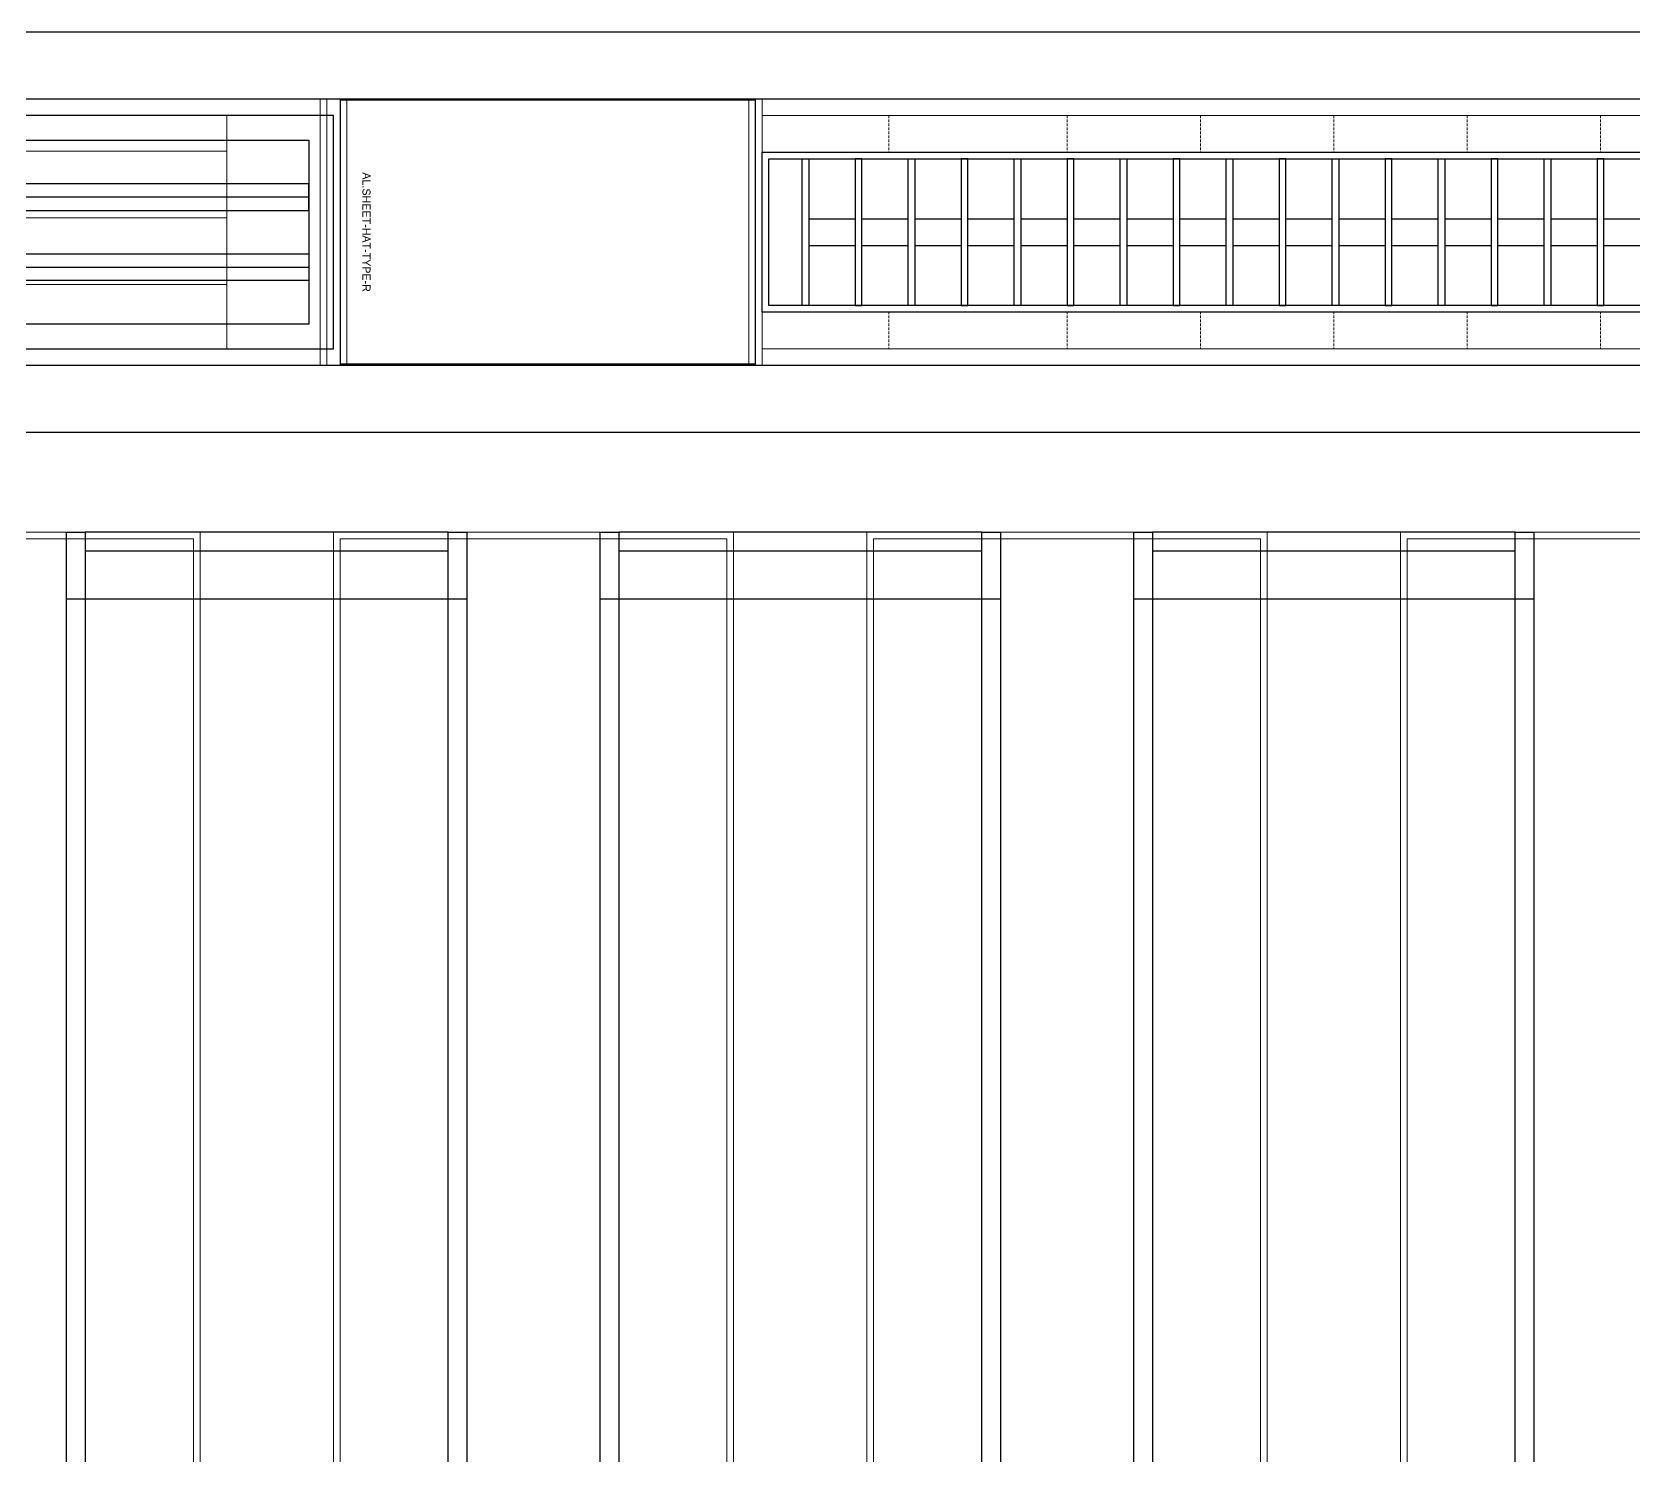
# Model space of a CAD drawing. Header units: millimetres. Extents: x 813027 to 1148939, y -931049 to -10.
# Drawn here: x 895964 to 897165, y -112903 to -111835 of the extents above; entities that cross this region are included whole.
import ezdxf
from ezdxf.enums import TextEntityAlignment as Align

# ---------------------------------------------------------------- set-up
doc = ezdxf.new("R2010")
doc.units = ezdxf.units.MM
doc.linetypes.add('DPA_Hidden 50', pattern=[3, 2, -1])
for name, color, linetype in [('000 - WIPEOUT', 250, 'Continuous'), ('001 - ASCESSORIES', 1, 'Continuous'), ('A04_TUBE SERIES', 2, 'Continuous'), ('A11_ALU.SOLID SHEET', 7, 'Continuous')]:
    doc.layers.add(name, color=color, linetype=linetype)
doc.layers.add('A-GLAZ-CURT', color=2, linetype='Continuous', lineweight=9)

# ---------------------------------------------------------------- blocks, each defined once
blk = doc.blocks.new('DPA_CP_Metal Ceiling Panel - Vertical Panel with Gap-13988918-4160 - LOWER PLATFORM LEVEL - REFLECTED CEILING GENERAL PLAN')
at = {"layer": 'A-GLAZ-CURT'}
for p, q in [((994596.3, -114111.8), (994596.3, -112211.8)), ((994596.3, -112211.8), (994896.3, -112211.8)), ((994596.3, -114111.8), (994596.3, -112211.8)), ((994596.3, -112211.8), (994896.3, -112211.8)), ((994896.3, -112211.8), (994596.3, -112211.8)), ((994596.3, -112211.8), (994596.3, -114111.8)), ((994896.3, -112211.8), (994596.3, -112211.8)), ((994596.3, -112211.8), (994596.3, -114111.8)), ((994596.3, -114111.8), (994596.3, -112211.8)), ((994596.3, -112211.8), (994896.3, -112211.8)), ((994896.3, -114111.8), (994896.3, -112211.8)), ((994896.3, -112211.8), (994896.3, -114111.8)), ((994896.3, -114111.8), (994896.3, -112211.8)), ((994896.3, -114111.8), (994896.3, -112211.8)), ((994896.3, -112211.8), (994896.3, -114111.8)), ((994601.3, -114106.8), (994601.3, -112216.8)), ((994601.3, -112216.8), (994891.3, -112216.8)), ((994891.3, -112216.8), (994891.3, -114106.8)), ((994596.3, -114111.8), (994896.3, -114111.8)), ((994896.3, -114111.8), (994596.3, -114111.8)), ((994596.3, -114111.8), (994896.3, -114111.8)), ((994596.3, -114111.8), (994896.3, -114111.8)), ((994896.3, -114111.8), (994596.3, -114111.8)), ((994601.3, -114106.8), (994891.3, -114106.8))]:
    blk.add_line(p, q, dxfattribs=at)
blk = doc.blocks.new('DPA_CP_Metal Ceiling Luminaire1 - Linear Luminaire 2-14739897-4160 - LOWER PLATFORM LEVEL - REFLECTED CEILING GENERAL PLAN')
at = {"layer": 'A-GLAZ-CURT'}
for p, q in [((901767.8, -114474.3), (901767.8, -114199.3)), ((901767.8, -114199.3), (903024.8, -114199.3)), ((901767.8, -114199.3), (901767.8, -114474.3)), ((903024.8, -114199.3), (901767.8, -114199.3)), ((901767.8, -114199.3), (903024.8, -114199.3)), ((901767.8, -114249.3), (901767.8, -114474.3)), ((901767.8, -114249.3), (903024.8, -114249.3)), ((901767.8, -114424.3), (903024.8, -114424.3)), ((903024.8, -114474.3), (901767.8, -114474.3)), ((903024.8, -114474.3), (901767.8, -114474.3)), ((901767.8, -114474.3), (903024.8, -114474.3))]:
    blk.add_line(p, q, dxfattribs=at)
at = {"layer": 'A-GLAZ-CURT', "linetype": 'DPA_Hidden 50'}
for p, q in [((901862.8, -114249.3), (901862.8, -114424.3)), ((901996.3, -114249.3), (901996.3, -114424.3)), ((902096.3, -114249.3), (902096.3, -114424.3)), ((902196.3, -114249.3), (902196.3, -114424.3)), ((902296.3, -114249.3), (902296.3, -114424.3)), ((902396.3, -114249.3), (902396.3, -114424.3))]:
    blk.add_line(p, q, dxfattribs=at)
blk = doc.blocks.new('DPA_CP_Metal Ceiling Panel - Horizontal with Gap-20308794-4160 - LOWER PLATFORM LEVEL - REFLECTED CEILING GENERAL PLAN')
at = {"layer": 'A-GLAZ-CURT'}
for p, q in [((910201.3, -109924.3), (910201.3, -109649.3)), ((910201.3, -109649.3), (910512.8, -109649.3)), ((910201.3, -109924.3), (910201.3, -109649.3)), ((910201.3, -109649.3), (910512.8, -109649.3)), ((910512.8, -109649.3), (910201.3, -109649.3)), ((910201.3, -109649.3), (910201.3, -109924.3)), ((910512.8, -109649.3), (910201.3, -109649.3)), ((910201.3, -109649.3), (910201.3, -109924.3)), ((910201.3, -109924.3), (910201.3, -109649.3)), ((910201.3, -109649.3), (910512.8, -109649.3)), ((910206.3, -109919.3), (910206.3, -109654.3)), ((910206.3, -109654.3), (910507.8, -109654.3)), ((910507.8, -109654.3), (910507.8, -109919.3)), ((910512.8, -109924.3), (910512.8, -109649.3)), ((910512.8, -109649.3), (910512.8, -109924.3)), ((910512.8, -109924.3), (910512.8, -109649.3)), ((910512.8, -109924.3), (910512.8, -109649.3)), ((910512.8, -109649.3), (910512.8, -109924.3)), ((910206.3, -109919.3), (910507.8, -109919.3)), ((910201.3, -109924.3), (910512.8, -109924.3)), ((910512.8, -109924.3), (910201.3, -109924.3)), ((910201.3, -109924.3), (910512.8, -109924.3)), ((910201.3, -109924.3), (910512.8, -109924.3)), ((910512.8, -109924.3), (910201.3, -109924.3))]:
    blk.add_line(p, q, dxfattribs=at)
blk = doc.blocks.new('DPA_CP_Metal Ceiling Air Supply - Linear Diffuser Air Supply-14762131-4160 - LOWER PLATFORM LEVEL - REFLECTED CEILING GENERAL PLAN')
at = {"layer": 'A-GLAZ-CURT'}
h = blk.add_hatch(dxfattribs=at)
h.set_pattern_fill('FP_13', color=256, style=0, pattern_type=2)
h.set_pattern_definition([(180, (909396.33, -109824.28), (6e-15, 50), [])])
h.paths.add_polyline_path([(908676.3, -109874.3), (910116.3, -109874.3), (910116.3, -109699.3), (908676.3, -109699.3)])
for p, q in [((908601.3, -109649.3), (910191.3, -109649.3)), ((908601.3, -109649.3), (910191.3, -109649.3)), ((910191.3, -109649.3), (908601.3, -109649.3)), ((910191.3, -109649.3), (908601.3, -109649.3)), ((908601.3, -109649.3), (910191.3, -109649.3)), ((908606.3, -109654.3), (910186.3, -109654.3)), ((910186.3, -109654.3), (910186.3, -109919.3)), ((910191.3, -109924.3), (910191.3, -109649.3)), ((910191.3, -109649.3), (910191.3, -109924.3)), ((910191.3, -109924.3), (910191.3, -109649.3)), ((910191.3, -109924.3), (910191.3, -109649.3)), ((910191.3, -109649.3), (910191.3, -109924.3)), ((910116.3, -109699.3), (908676.3, -109699.3)), ((908676.3, -109699.3), (910116.3, -109699.3)), ((908676.3, -109699.3), (910116.3, -109699.3)), ((910116.3, -109699.3), (908676.3, -109699.3)), ((910116.3, -109874.3), (910116.3, -109699.3)), ((910116.3, -109699.3), (910116.3, -109874.3)), ((910116.3, -109699.3), (910116.3, -109874.3)), ((910116.3, -109874.3), (910116.3, -109699.3)), ((908676.3, -109874.3), (910116.3, -109874.3)), ((910116.3, -109874.3), (908676.3, -109874.3)), ((910116.3, -109874.3), (908676.3, -109874.3)), ((908676.3, -109874.3), (910116.3, -109874.3)), ((908606.3, -109919.3), (910186.3, -109919.3)), ((908601.3, -109924.3), (910191.3, -109924.3)), ((910191.3, -109924.3), (908601.3, -109924.3)), ((908601.3, -109924.3), (910191.3, -109924.3)), ((908601.3, -109924.3), (910191.3, -109924.3)), ((910191.3, -109924.3), (908601.3, -109924.3))]:
    blk.add_line(p, q, dxfattribs=at)
blk = doc.blocks.new('C-2-PP21-AR-4160-01-B_20250829-084021_EXCL')
at = {"layer": 'A-GLAZ-CURT'}
for name, p in [('DPA_CP_Metal Ceiling Air Supply - Linear Diffuser Air Supply-14762131-4160 - LOWER PLATFORM LEVEL - REFLECTED CEILING GENERAL PLAN', (-1061096.3, 103141.8)), ('DPA_CP_Metal Ceiling Panel - Horizontal with Gap-20308794-4160 - LOWER PLATFORM LEVEL - REFLECTED CEILING GENERAL PLAN', (-1061096.3, 103141.8)), ('DPA_CP_Metal Ceiling Luminaire1 - Linear Luminaire 2-14739897-4160 - LOWER PLATFORM LEVEL - REFLECTED CEILING GENERAL PLAN', (-1052346.3, 107691.8))]:
    blk.add_blockref(name, p, dxfattribs=at)
at = {"layer": 'A-GLAZ-CURT', "rotation": 180}
for p in [(843596.3, -120981.8), (843996.3, -120981.8), (844396.3, -120981.8), (844796.3, -120981.8)]:
    blk.add_blockref('DPA_CP_Metal Ceiling Panel - Vertical Panel with Gap-13988918-4160 - LOWER PLATFORM LEVEL - REFLECTED CEILING GENERAL PLAN', p, dxfattribs=at)
blk = doc.blocks.new('*U488')
at = {"layer": 'A11_ALU.SOLID SHEET', "color": 0}
blk.add_lwpolyline([(311.5, -98.8), (311.5, 98.8), (0, 98.8), (0, -98.8)], close=True, dxfattribs=at)
at = {"layer": 'Defpoints', "color": 250}
blk.add_point((0, 0), dxfattribs=at)
blk.add_text('AL.SHEET-HAT-TYPE-R', height=6, rotation=270, dxfattribs=at).set_placement((15, 0), align=Align.BOTTOM_CENTER)
blk = doc.blocks.new('*U485')
at = {"color": 1}
blk.add_wipeout([(628.5, -60), (-628.5, -60), (-628.5, 60), (628.5, 60)], dxfattribs=at).dxf.layer = '000 - WIPEOUT'
at = {"layer": '001 - ASCESSORIES', "color": 0}
blk.add_lwpolyline([(628.5, -60), (-628.5, -60), (-628.5, 60), (628.5, 60)], close=True, dxfattribs=at)
at = {"layer": '001 - ASCESSORIES'}
for points in [[(623.5, -55), (-623.5, -55), (-623.5, 55), (623.5, 55)], [(-593.5, -55), (-598.5, -55), (-598.5, 55), (-593.5, 55)], [(-558.8, -55), (-553.8, -55), (-553.8, 55), (-558.8, 55)], [(-514, -55), (-519, -55), (-519, 55), (-514, 55)], [(-479.3, -55), (-474.3, -55), (-474.3, 55), (-479.3, 55)], [(-434.6, -55), (-439.6, -55), (-439.6, 55), (-434.6, 55)], [(-399.8, -55), (-394.8, -55), (-394.8, 55), (-399.8, 55)], [(-355.1, -55), (-360.1, -55), (-360.1, 55), (-355.1, 55)], [(-320.4, -55), (-315.4, -55), (-315.4, 55), (-320.4, 55)], [(-275.6, -55), (-280.6, -55), (-280.6, 55), (-275.6, 55)], [(-240.9, -55), (-235.9, -55), (-235.9, 55), (-240.9, 55)], [(-196.2, -55), (-201.2, -55), (-201.2, 55), (-196.2, 55)], [(-161.4, -55), (-156.4, -55), (-156.4, 55), (-161.4, 55)], [(-116.7, -55), (-121.7, -55), (-121.7, 55), (-116.7, 55)], [(-82, -55), (-77, -55), (-77, 55), (-82, 55)], [(-37.2, -55), (-42.2, -55), (-42.2, 55), (-37.2, 55)], [(-2.5, -55), (2.5, -55), (2.5, 55), (-2.5, 55)]]:
    blk.add_lwpolyline(points, close=True, dxfattribs=at)
for points in [[(-593.5, 10), (-558.8, 10)], [(-553.8, 10), (-519, 10)], [(-514, 10), (-479.3, 10)], [(-474.3, 10), (-439.6, 10)], [(-434.6, 10), (-399.8, 10)], [(-394.8, 10), (-360.1, 10)], [(-355.1, 10), (-320.4, 10)], [(-315.4, 10), (-280.6, 10)], [(-275.6, 10), (-240.9, 10)], [(-235.9, 10), (-201.2, 10)], [(-196.2, 10), (-161.4, 10)], [(-156.4, 10), (-121.7, 10)], [(-116.7, 10), (-82, 10)], [(-77, 10), (-42.2, 10)], [(-37.2, 10), (-2.5, 10)], [(2.5, 10), (37.2, 10)], [(-593.5, -10), (-558.8, -10)], [(-553.8, -10), (-519, -10)], [(-514, -10), (-479.3, -10)], [(-474.3, -10), (-439.6, -10)], [(-434.6, -10), (-399.8, -10)], [(-394.8, -10), (-360.1, -10)], [(-355.1, -10), (-320.4, -10)], [(-315.4, -10), (-280.6, -10)], [(-275.6, -10), (-240.9, -10)], [(-235.9, -10), (-201.2, -10)], [(-196.2, -10), (-161.4, -10)], [(-156.4, -10), (-121.7, -10)], [(-116.7, -10), (-82, -10)], [(-77, -10), (-42.2, -10)], [(-37.2, -10), (-2.5, -10)], [(2.5, -10), (37.2, -10)]]:
    blk.add_lwpolyline(points, dxfattribs=at)
blk = doc.blocks.new('*U484')
at = {"layer": '001 - ASCESSORIES', "color": 0, "linetype": 'ByBlock'}
blk.add_lwpolyline([(800, 87.5), (-800, 87.5), (-800, -87.5), (800, -87.5)], close=True, dxfattribs=at)
at = {"layer": '001 - ASCESSORIES', "linetype": 'ByBlock'}
for points in [[(-781.5, 69), (781.5, 69), (781.5, -69), (-781.5, -69)], [(781.5, 36.3), (-781.5, 36.3), (-781.5, 16.3), (781.5, 16.3)], [(-781.5, -16.3), (781.5, -16.3), (781.5, -36.3), (-781.5, -36.3)]]:
    blk.add_lwpolyline(points, close=True, dxfattribs=at)
for points in [[(781.5, 26.3), (-781.5, 26.3)], [(-781.5, -26.3), (781.5, -26.3)]]:
    blk.add_lwpolyline(points, dxfattribs=at)
blk = doc.blocks.new('*U492')
blk.add_attdef('EXTR.OVL-LENGTH_', (-25, -59.1), '', height=5)
blk.add_wipeout([(-25, 0), (25, 0), (25, 134900), (-25, 134900)]).dxf.layer = '000 - WIPEOUT'
at = {"layer": 'A04_TUBE SERIES', "color": 0}
blk.add_lwpolyline([(-25, 0), (25, 0), (25, 134900), (-25, 134900)], close=True, dxfattribs=at)
blk = doc.blocks.new('*U515')
for p, q in [((900, 64150), (900, 63850)), ((900, 63750), (900, 63450)), ((900, 63350), (900, 63050))]:
    blk.add_line(p, q)
at = {"layer": 'A11_ALU.SOLID SHEET', "color": 0}
for points in [[(-950, 64150), (950, 64150), (950, 64136), (-950, 64136)], [(950, 64136), (936, 64136), (936, 63864), (950, 63864)], [(-950, 63864), (950, 63864), (950, 63850), (-950, 63850)], [(-950, 63750), (950, 63750), (950, 63736), (-950, 63736)], [(950, 63736), (936, 63736), (936, 63464), (950, 63464)], [(-950, 63464), (950, 63464), (950, 63450), (-950, 63450)], [(-950, 63350), (950, 63350), (950, 63336), (-950, 63336)], [(950, 63336), (936, 63336), (936, 63064), (950, 63064)], [(-950, 63064), (950, 63064), (950, 63050), (-950, 63050)]]:
    blk.add_lwpolyline(points, close=True, dxfattribs=at)
blk = doc.blocks.new('C-2-PP21-AR-4160-01-B_20250829-084416_NEWCL')
for name, p in [('*U488', (-150895, -6645)), ('*U484', (-151700, -6645))]:
    blk.add_blockref(name, p)
at = {"rotation": 90}
blk.add_blockref('*U515', (-86950, -7820), dxfattribs=at)
at = {"rotation": 270}
for p in [(-154400, -6520), (-154400, -6770)]:
    blk.add_blockref('*U492', p, dxfattribs=at)
blk.add_blockref('*U485', (-149950, -6645))

msp = doc.modelspace()

# ---------------------------------------------------------------- block references
msp.add_blockref('C-2-PP21-AR-4160-01-B_20250829-084021_EXCL', (1047090, -105340))

# ---------------------------------------------------------------- next in the draw order: block references
msp.add_blockref('C-2-PP21-AR-4160-01-B_20250829-084416_NEWCL', (1047090, -105340))

doc.saveas('drawing.dxf')
